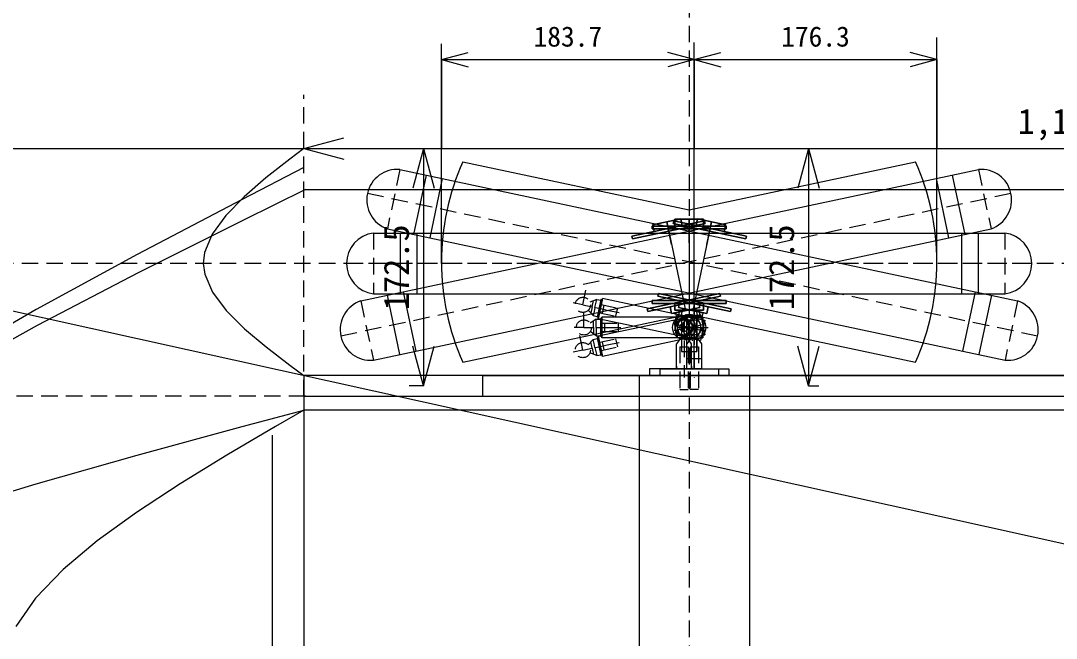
# Model space of a CAD drawing. Units: millimetres, scale not verified. Extents: x -7131 to 2872, y -1658 to 2951.
# Drawn here: x -1122 to -370, y -831 to -382 of the extents above; entities that cross this region are included whole.
import ezdxf
from ezdxf.enums import TextEntityAlignment as Align

# ---------------------------------------------------------------- set-up
doc = ezdxf.new("R2010")
doc.units = ezdxf.units.MM
doc.header["$LTSCALE"] = 10
doc.linetypes.add('DASHED1', pattern=[1.8, 1.2, -0.6])
for name, color, linetype in [('0-0_ふれーむ', 7, 'Continuous'), ('0-4_車輪', 7, 'Continuous'), ('0-7_指示線', 4, 'Continuous'), ('0-8_カバー全', 7, 'Continuous'), ('0-A_カバー下', 7, 'Continuous'), ('0-B_タイヤ切抜き', 4, 'Continuous'), ('0-D_寸法線', 4, 'Continuous'), ('0-E_前輪切れ角', 7, 'Continuous'), ('0-F_基準線', 7, 'Continuous')]:
    doc.layers.add(name, color=color, linetype=linetype)
doc.styles.add('ＭＳ ゴシック', font='')
doc.styles.get('ＭＳ ゴシック').set_extended_font_data('MS Gothic')

msp = doc.modelspace()

# ---------------------------------------------------------------- linework, layer by layer
at = {"layer": '0-0_ふれーむ'}
for p, q in [((-641.86, -635.12), (-665.11, -635.12)), ((-657.62, -635.12), (-607.62, -635.12)), ((-657.62, -635.12), (-657.62, -640.12)), ((-607.62, -635.12), (-607.62, -640.12)), ((-786.36, -655.12), (-786.36, -640.12)), ((-786.36, -640.12), (198.64, -640.12)), ((-672.62, -640.12), (-672.62, -655.12)), ((-592.62, -640.12), (-592.62, -655.12)), ((-916.36, -655.12), (183.64, -655.12)), ((-916.36, -655.12), (-916.36, -1055.12)), ((-672.62, -655.12), (-672.62, -1055.12)), ((-592.62, -655.12), (-592.62, -1055.12))]:
    msp.add_line(p, q, dxfattribs=at)
at = {"layer": '0-4_車輪'}
for p, q in [((-636.36, -543.62), (-636.36, -526.62)), ((-636.36, -526.62), (-636.36, -592.62)), ((-636.36, -543.62), (-636.36, -526.62)), ((-636.36, -526.62), (-636.36, -592.62)), ((-865.86, -536.62), (-406.86, -536.62)), ((-846.36, -536.62), (-846.36, -580.62)), ((-834.36, -536.62), (-834.36, -580.62)), ((-438.36, -536.62), (-438.36, -580.62)), ((-426.36, -536.62), (-426.36, -580.62)), ((-865.86, -580.62), (-406.86, -580.62)), ((-628.86, -592.62), (-643.86, -592.62)), ((-643.86, -592.62), (-643.86, -597.62)), ((-643.86, -592.62), (-628.86, -592.62)), ((-643.86, -592.62), (-643.86, -597.62)), ((-628.86, -592.62), (-628.86, -597.62)), ((-628.86, -592.62), (-628.86, -597.62)), ((-703.88, -599.12), (-708.31, -602.07)), ((-705.88, -605.12), (-705.88, -600.46)), ((-703.88, -599.12), (-700.88, -599.12)), ((-699.88, -598.62), (-700.88, -598.62)), ((-700.88, -598.62), (-700.88, -611.62)), ((-699.88, -597.62), (-699.88, -612.62)), ((-699.88, -597.62), (-699.88, -612.62)), ((-699.88, -612.62), (-699.88, -597.62)), ((-699.88, -597.62), (-699.88, -612.62)), ((-626.36, -597.62), (-699.88, -597.62)), ((-699.88, -598.62), (-699.88, -611.62)), ((-628.86, -597.62), (-643.86, -597.62)), ((-641.86, -597.62), (-641.86, -622.62)), ((-638.12, -622.62), (-638.12, -597.62)), ((-636.36, -597.62), (-626.36, -597.62)), ((-630.86, -622.62), (-630.86, -597.62)), ((-630.86, -597.62), (-630.86, -622.62)), ((-626.36, -597.62), (-626.36, -612.62)), ((-703.88, -611.12), (-708.31, -608.18)), ((-705.88, -605.12), (-705.88, -609.79)), ((-703.88, -605.12), (-703.88, -608.12)), ((-699.88, -611.62), (-700.88, -611.62)), ((-636.36, -612.62), (-699.88, -612.62)), ((-635.62, -613.62), (-638.12, -617.12)), ((-636.36, -612.62), (-626.36, -612.62)), ((-635.62, -613.62), (-635.62, -613.08)), ((-632.62, -613.62), (-635.62, -613.62)), ((-632.62, -613.62), (-629.62, -613.62)), ((-629.62, -613.62), (-629.62, -613.08)), ((-627.12, -617.12), (-629.62, -613.62)), ((-627.12, -635.12), (-627.12, -617.12)), ((-641.86, -622.62), (-630.86, -622.62)), ((-638.12, -627.62), (-627.12, -627.62)), ((-665.11, -635.12), (-665.11, -640.12)), ((-641.86, -635.12), (-657.62, -635.12)), ((-630.86, -635.12), (-607.62, -635.12)), ((-615.11, -635.12), (-615.11, -640.12))]:
    msp.add_line(p, q, dxfattribs=at)
at = {"layer": '0-4_車輪', "color": 4, "linetype": 'DASHED1'}
for p, q in [((-865.86, -536.62), (-865.86, -580.62)), ((-406.86, -536.62), (-406.86, -580.62)), ((-712.88, -605.12), (-712.88, -594.3)), ((-632.62, -587.51), (-632.62, -641.69)), ((-632.62, -605.12), (-632.62, -595.12)), ((-712.88, -605.12), (-720.01, -605.12)), ((-712.88, -605.12), (-705.88, -605.12)), ((-703.38, -605.12), (-699.88, -605.12)), ((-699.88, -605.12), (-694.88, -605.12)), ((-694.88, -605.12), (-685.92, -605.12)), ((-632.62, -605.12), (-642.62, -605.12)), ((-629.33, -605.12), (-637.13, -605.12)), ((-632.62, -605.12), (-632.62, -615.12)), ((-632.62, -605.12), (-622.62, -605.12)), ((-640.11, -635.12), (-640.11, -641.39))]:
    msp.add_line(p, q, dxfattribs=at)
at = {"layer": '0-4_車輪', "linetype": 'DASHED1'}
for p, q in [((-387.36, -558.62), (-885.36, -558.62)), ((-697.88, -602.12), (-697.88, -608.12)), ((-646.36, -597.62), (-646.36, -612.62)), ((-700.88, -608.12), (-687.88, -608.12)), ((-635.62, -619.12), (-629.62, -619.12)), ((-635.62, -619.12), (-635.62, -650.12)), ((-629.62, -619.12), (-629.62, -650.12)), ((-643.11, -650.12), (-637.11, -650.12)), ((-629.62, -650.12), (-635.62, -650.12))]:
    msp.add_line(p, q, dxfattribs=at)
at = {"layer": '0-4_車輪'}
for points in [[(-646.86, -531.62), (-625.86, -531.62), (-625.86, -526.62), (-646.86, -526.62)], [(-625.86, -531.62), (-646.86, -531.62), (-646.86, -526.62), (-625.86, -526.62)], [(-663.36, -533.62), (-609.36, -533.62), (-609.36, -531.62), (-663.36, -531.62)], [(-609.36, -533.62), (-663.36, -533.62), (-663.36, -531.62), (-609.36, -531.62)], [(-663.36, -587.62), (-609.36, -587.62), (-609.36, -585.62), (-663.36, -585.62)], [(-609.36, -587.62), (-663.36, -587.62), (-663.36, -585.62), (-609.36, -585.62)], [(-646.86, -592.62), (-625.86, -592.62), (-625.86, -587.62), (-646.86, -587.62)], [(-625.86, -592.62), (-646.86, -592.62), (-646.86, -587.62), (-625.86, -587.62)]]:
    msp.add_lwpolyline(points, close=True, dxfattribs=at)
for points in [[(-703.88, -605.12), (-703.88, -602.12), (-703.88, -599.12)], [(-703.88, -608.12), (-703.88, -611.12), (-700.88, -611.12)], [(-627.12, -635.12), (-638.12, -635.12), (-638.12, -617.12)]]:
    msp.add_lwpolyline(points, dxfattribs=at)
at = {"layer": '0-4_車輪', "linetype": 'DASHED1'}
msp.add_lwpolyline([(-700.88, -602.12), (-687.88, -602.12), (-687.88, -608.12)], dxfattribs=at)
at = {"layer": '0-4_車輪', "color": 4, "linetype": 'DASHED1'}
for centre in [(-712.88, -605.12), (-632.62, -605.12)]:
    msp.add_circle(centre, 5.5, dxfattribs=at)
at = {"layer": '0-4_車輪'}
for centre, radius, start, end in [((-863.2, -558.62), 22.16, 96.89471, 263.10527), ((-409.52, -558.62), 22.16, 276.89471, 83.10527), ((-632.62, -605.12), 8.5, 110.66553, 69.33087), ((-632.62, -605.12), 8.5, 69.33089, 110.66553)]:
    msp.add_arc(centre, radius, start, end, dxfattribs=at)
at = {"layer": '0-4_車輪', "color": 4, "linetype": 'DASHED1'}
msp.add_arc((-632.62, -605.12), 5.5, 307.41965, 307.41966, dxfattribs=at)
at = {"layer": '0-7_指示線', "color": 7, "linetype": 'DASHED1'}
for p, q in [((-916.36, -655.12), (-916.36, -436.29)), ((-915.36, -655.12), (-1489.2, -655.12))]:
    msp.add_line(p, q, dxfattribs=at)
at = {"layer": '0-7_指示線'}
for q in [(-887.39, -467.36), (183.64, -475.12), (-887.39, -482.89)]:
    msp.add_line((-916.36, -475.12), q, dxfattribs=at)
at = {"layer": '0-7_指示線', "color": 7}
for p, q in [((-1389.56, -475.12), (1410.44, -475.12)), ((-916.36, -640.12), (-916.36, -670.12))]:
    msp.add_line(p, q, dxfattribs=at)
at = {"layer": '0-8_カバー全'}
for p, q in [((-2073.36, -475.12), (1896.4, -475.12)), ((-342.36, -640.12), (-916.36, -640.12)), ((-829.56, -647.62), (-839.87, -647.62)), ((-549.56, -647.62), (-542.16, -647.62)), ((-961.25, -677.16), (-916.36, -665.12)), ((-342.36, -665.12), (-916.36, -665.12)), ((-939.56, -683.25), (-939.56, -1027))]:
    msp.add_line(p, q, dxfattribs=at)
at = {"layer": '0-8_カバー全', "color": 4}
for p, q in [((-829.56, -475.12), (-837.33, -504.1)), ((-829.56, -475.12), (-829.56, -647.62)), ((-829.56, -475.12), (-821.8, -504.1)), ((-549.56, -475.12), (-557.33, -504.1)), ((-549.56, -475.12), (-549.56, -647.62)), ((-549.56, -475.12), (-541.8, -504.1)), ((-829.56, -647.62), (-837.33, -618.65)), ((-829.56, -647.62), (-821.8, -618.65)), ((-549.56, -647.62), (-557.33, -618.65)), ((-549.56, -647.62), (-541.8, -618.65))]:
    msp.add_line(p, q, dxfattribs=at)
at = {"layer": '0-8_カバー全'}
for points in [[(-916.36, -475.12), (-926.72, -483.01), (-944.03, -496.6), (-959.83, -510.17), (-973.18, -523.74), (-983.12, -537.28), (-988.7, -550.8), (-989.56, -558.62), (-988.54, -566.33), (-982.79, -579.6), (-972.8, -592.84), (-959.49, -606.06), (-943.79, -619.27), (-926.63, -632.47), (-916.36, -640.12)], [(-916.48, -489.02), (-961.35, -512.21), (-1037.67, -552.17), (-1111.07, -592.14), (-1179.7, -632.11), (-1241.72, -672.07), (-1295.29, -712.04), (-1338.55, -752.01), (-1369.66, -791.98), (-1386.78, -831.94), (-1389.56, -855.12), (-1386.78, -878.31), (-1369.66, -918.27), (-1338.55, -958.24), (-1295.29, -998.21), (-1241.72, -1038.17), (-1179.7, -1078.14), (-1111.07, -1118.11), (-1037.67, -1158.08), (-961.35, -1198.04), (-916.48, -1221.22)], [(-915.36, -504.99), (-960.34, -527.16), (-1036.84, -565.39), (-1110.41, -603.61), (-1179.21, -641.84), (-1241.38, -680.06), (-1295.07, -718.28), (-1338.43, -756.51), (-1369.62, -794.73), (-1386.77, -832.95), (-1389.56, -855.12), (-1386.77, -877.29), (-1369.62, -915.52), (-1338.43, -953.74), (-1295.07, -991.97), (-1241.38, -1030.19), (-1179.21, -1068.41), (-1110.41, -1106.64), (-1036.84, -1144.86), (-960.34, -1183.08), (-915.36, -1205.25)], [(-916.36, -665.12), (-937.1, -677.16), (-972.38, -697.9), (-1006.3, -718.64), (-1038.02, -739.38), (-1066.69, -760.12), (-1091.45, -780.87), (-1111.44, -801.61), (-1125.82, -822.35)], [(-1179.65, -739.38), (-1111, -718.64), (-1037.58, -697.9), (-961.25, -677.16)]]:
    msp.add_lwpolyline(points, dxfattribs=at)
at = {"layer": '0-A_カバー下'}
msp.add_line((-915.36, -504.99), (-342.36, -504.99), dxfattribs=at)
at = {"layer": '0-B_タイヤ切抜き', "color": 7}
for p, q in [((-632.62, -635.12), (-632.62, -398.29)), ((-456.36, -558.62), (-456.36, -394.64)), ((-816.36, -558.62), (-816.36, -399.21)), ((-816.36, -410.61), (-456.36, -410.61)), ((-800.97, -484.79), (-636.36, -519.78)), ((-636.36, -519.78), (-471.75, -484.79)), ((-800.97, -630.42), (-636.36, -595.43)), ((-636.36, -595.43), (-471.75, -630.42))]:
    msp.add_line(p, q, dxfattribs=at)
at = {"layer": '0-B_タイヤ切抜き'}
for p, q in [((-816.36, -410.61), (-797.04, -405.43)), ((-632.62, -410.61), (-651.94, -405.43)), ((-632.62, -410.61), (-613.3, -405.43)), ((-456.36, -410.61), (-475.68, -405.43)), ((-816.36, -410.61), (-632.62, -410.61)), ((-816.36, -410.61), (-797.04, -415.79)), ((-816.36, -410.61), (-816.36, -475.12)), ((-632.62, -410.61), (-651.94, -415.79)), ((-632.62, -410.61), (-632.62, -475.12)), ((-632.62, -410.61), (-456.36, -410.61)), ((-632.62, -410.61), (-613.3, -415.79)), ((-632.62, -410.61), (-632.62, -475.12)), ((-456.36, -410.61), (-475.68, -415.79)), ((-456.36, -410.61), (-456.36, -475.12))]:
    msp.add_line(p, q, dxfattribs=at)
at = {"layer": '0-B_タイヤ切抜き', "color": 7}
for start, end in [(156.13799, 203.86202), (336.13798, 23.86201)]:
    msp.add_arc((-636.36, -557.6), 180, start, end, dxfattribs=at)
at = {"layer": '0-D_寸法線', "linetype": 'DASHED1'}
for p, q in [((-636.36, 63.99), (-636.36, -1448.48)), ((-209.56, -558.62), (-1864.69, -558.62))]:
    msp.add_line(p, q, dxfattribs=at)
at = {"layer": '0-E_前輪切れ角'}
for p, q in [((-875.09, -585.86), (-426.12, -490.42)), ((-846.6, -490.42), (-397.63, -585.86)), ((-827.53, -494.48), (-836.68, -537.52)), ((-445.19, -494.48), (-436.04, -537.52)), ((-815.79, -496.97), (-824.94, -540.01)), ((-456.93, -496.97), (-447.78, -540.01)), ((-865.94, -628.89), (-416.97, -533.46)), ((-855.75, -533.46), (-406.78, -628.89)), ((-649.15, -544.99), (-652.68, -528.36)), ((-652.68, -528.36), (-638.96, -592.92)), ((-649.15, -544.99), (-652.68, -528.36)), ((-652.68, -528.36), (-638.96, -592.92)), ((-620.04, -528.36), (-633.76, -592.92)), ((-620.04, -528.36), (-633.76, -592.92)), ((-623.57, -544.99), (-620.04, -528.36)), ((-623.57, -544.99), (-620.04, -528.36)), ((-844.28, -579.31), (-835.13, -622.34)), ((-428.44, -579.31), (-437.59, -622.34)), ((-856.01, -581.8), (-846.86, -624.84)), ((-703.58, -584.72), (-708.52, -586.69)), ((-706.79, -590.17), (-705.82, -585.61)), ((-703.58, -584.72), (-700.65, -585.34)), ((-700.54, -584.85), (-703.25, -597.57)), ((-699.36, -584.08), (-702.48, -598.76)), ((-699.36, -584.08), (-702.48, -598.76)), ((-702.48, -598.76), (-699.36, -584.08)), ((-699.36, -584.08), (-702.48, -598.76)), ((-699.57, -585.06), (-702.27, -597.78)), ((-699.57, -585.06), (-700.54, -584.85)), ((-634.8, -597.81), (-699.36, -584.08)), ((-416.71, -581.8), (-425.85, -624.84)), ((-706.08, -596.46), (-709.79, -592.65)), ((-706.79, -590.17), (-707.76, -594.74)), ((-704.83, -590.59), (-705.45, -593.52)), ((-631.62, -591.36), (-646.29, -594.48)), ((-646.29, -594.48), (-631.62, -591.36)), ((-646.29, -594.48), (-645.26, -599.37)), ((-646.29, -594.48), (-645.26, -599.37)), ((-641.1, -591.36), (-642.14, -596.25)), ((-641.1, -591.36), (-642.14, -596.25)), ((-626.42, -594.48), (-641.1, -591.36)), ((-641.1, -591.36), (-626.42, -594.48)), ((-631.62, -591.36), (-630.58, -596.25)), ((-631.62, -591.36), (-630.58, -596.25)), ((-626.42, -594.48), (-627.46, -599.37)), ((-626.42, -594.48), (-627.46, -599.37)), ((-702.27, -597.78), (-703.25, -597.57)), ((-637.92, -597.81), (-702.48, -611.53)), ((-637.92, -612.48), (-702.48, -598.76)), ((-630.58, -596.25), (-645.26, -599.37)), ((-645.26, -599.37), (-630.58, -596.25)), ((-627.46, -599.37), (-642.14, -596.25)), ((-642.14, -596.25), (-627.46, -599.37)), ((-637.92, -597.81), (-628.14, -595.73)), ((-634.8, -597.81), (-625.02, -599.89)), ((-628.14, -595.73), (-625.02, -610.4)), ((-625.02, -599.89), (-628.14, -614.56)), ((-706.08, -613.83), (-709.79, -617.63)), ((-706.79, -620.11), (-707.76, -615.55)), ((-706.08, -613.83), (-703.14, -613.2)), ((-702.27, -612.51), (-703.25, -612.71)), ((-703.25, -612.71), (-700.54, -625.43)), ((-702.48, -611.53), (-699.36, -626.2)), ((-702.48, -611.53), (-699.36, -626.2)), ((-699.36, -626.2), (-702.48, -611.53)), ((-702.48, -611.53), (-699.36, -626.2)), ((-702.27, -612.51), (-699.57, -625.22)), ((-634.8, -612.48), (-699.36, -626.2)), ((-637.92, -612.48), (-628.14, -614.56)), ((-634.8, -612.48), (-625.02, -610.4)), ((-703.58, -625.57), (-708.52, -623.6)), ((-706.79, -620.11), (-705.82, -624.68)), ((-704.83, -619.7), (-704.21, -622.63)), ((-699.57, -625.22), (-700.54, -625.43))]:
    msp.add_line(p, q, dxfattribs=at)
at = {"layer": '0-E_前輪切れ角', "color": 4, "linetype": 'DASHED1'}
for p, q in [((-846.6, -490.42), (-855.75, -533.46)), ((-426.12, -490.42), (-416.97, -533.46)), ((-713.63, -588.72), (-711.38, -578.13)), ((-875.09, -585.86), (-865.94, -628.89)), ((-397.63, -585.86), (-406.78, -628.89)), ((-713.63, -588.72), (-720.6, -587.24)), ((-713.63, -588.72), (-706.79, -590.17)), ((-704.34, -590.69), (-700.92, -591.42)), ((-700.92, -591.42), (-696.02, -592.46)), ((-696.02, -592.46), (-687.26, -594.32)), ((-636.36, -605.14), (-638.44, -595.36)), ((-636.36, -605.14), (-634.28, -595.36)), ((-636.36, -605.14), (-646.14, -603.06)), ((-636.36, -605.14), (-646.14, -607.22)), ((-633.14, -605.83), (-640.77, -604.2)), ((-633.14, -604.46), (-640.77, -606.08)), ((-636.36, -605.14), (-638.44, -614.92)), ((-636.36, -605.14), (-626.58, -603.06)), ((-636.36, -605.14), (-634.28, -614.92)), ((-636.36, -605.14), (-626.58, -607.22)), ((-713.63, -621.57), (-715.88, -610.98)), ((-696.02, -617.82), (-687.26, -615.96)), ((-713.63, -621.57), (-720.6, -623.05)), ((-713.63, -621.57), (-706.79, -620.11)), ((-704.34, -619.59), (-700.92, -618.86)), ((-700.92, -618.86), (-696.02, -617.82))]:
    msp.add_line(p, q, dxfattribs=at)
at = {"layer": '0-E_前輪切れ角', "linetype": 'DASHED1'}
for p, q in [((-402.47, -507.89), (-889.59, -611.43)), ((-383.13, -611.43), (-870.25, -507.89)), ((-702.52, -594.15), (-689.8, -596.85)), ((-698.34, -588.9), (-699.58, -594.77)), ((-644.58, -595.73), (-647.7, -610.4)), ((-647.7, -599.89), (-644.58, -614.56)), ((-699.58, -615.51), (-698.34, -621.38)), ((-701.27, -622.01), (-688.56, -619.3))]:
    msp.add_line(p, q, dxfattribs=at)
at = {"layer": '0-E_前輪切れ角'}
for points in [[(-661.91, -535.43), (-641.37, -531.07), (-642.41, -526.18), (-662.95, -530.54)], [(-641.37, -531.07), (-661.91, -535.43), (-662.95, -530.54), (-642.41, -526.18)], [(-631.35, -531.07), (-610.81, -535.43), (-609.77, -530.54), (-630.31, -526.18)], [(-610.81, -535.43), (-631.35, -531.07), (-630.31, -526.18), (-609.77, -530.54)], [(-677.64, -540.82), (-624.82, -529.59), (-625.23, -527.64), (-678.05, -538.86)], [(-624.82, -529.59), (-677.64, -540.82), (-678.05, -538.86), (-625.23, -527.64)], [(-647.9, -529.59), (-595.08, -540.82), (-594.67, -538.86), (-647.49, -527.64)], [(-595.08, -540.82), (-647.9, -529.59), (-647.49, -527.64), (-594.67, -538.86)], [(-666.41, -593.64), (-613.59, -582.41), (-614, -580.46), (-666.82, -591.68)], [(-613.59, -582.41), (-666.41, -593.64), (-666.82, -591.68), (-614, -580.46)], [(-659.13, -582.41), (-606.31, -593.64), (-605.9, -591.68), (-658.72, -580.46)], [(-606.31, -593.64), (-659.13, -582.41), (-658.72, -580.46), (-605.9, -591.68)], [(-649.23, -595.1), (-628.69, -590.73), (-629.73, -585.84), (-650.27, -590.21)], [(-628.69, -590.73), (-649.23, -595.1), (-650.27, -590.21), (-629.73, -585.84)], [(-644.03, -590.73), (-623.49, -595.1), (-622.45, -590.21), (-642.99, -585.84)], [(-623.49, -595.1), (-644.03, -590.73), (-642.99, -585.84), (-622.45, -590.21)]]:
    msp.add_lwpolyline(points, close=True, dxfattribs=at)
for points in [[(-704.83, -590.59), (-704.21, -587.65), (-703.58, -584.72)], [(-705.45, -593.52), (-706.08, -596.46), (-703.14, -597.08)], [(-704.83, -619.7), (-705.45, -616.76), (-706.08, -613.83)], [(-704.21, -622.63), (-703.58, -625.57), (-700.65, -624.94)]]:
    msp.add_lwpolyline(points, dxfattribs=at)
at = {"layer": '0-E_前輪切れ角', "linetype": 'DASHED1'}
for points in [[(-701.27, -588.28), (-688.56, -590.98), (-689.8, -596.85)], [(-702.52, -616.14), (-689.8, -613.44), (-688.56, -619.3)]]:
    msp.add_lwpolyline(points, dxfattribs=at)
at = {"layer": '0-E_前輪切れ角', "color": 4, "linetype": 'DASHED1'}
for centre in [(-713.63, -588.72), (-636.36, -605.14), (-636.36, -605.14), (-713.63, -621.57)]:
    msp.add_circle(centre, 5.5, dxfattribs=at)
at = {"layer": '0-E_前輪切れ角'}
for centre, radius, start, end in [((-848.57, -512.5), 22.16, 84.89471, 251.10527), ((-424.14, -512.5), 22.16, 288.89471, 95.10527), ((-867.91, -606.82), 22.16, 108.89471, 275.10527), ((-404.81, -606.82), 22.16, 264.89471, 71.10527), ((-636.36, -605.14), 8.5, 122.66553, 81.33087), ((-636.36, -605.14), 8.5, 98.66553, 57.33087), ((-636.36, -605.14), 8.5, 81.33089, 122.66553), ((-636.36, -605.14), 8.5, 57.33089, 98.66553)]:
    msp.add_arc(centre, radius, start, end, dxfattribs=at)
at = {"layer": '0-E_前輪切れ角', "color": 4, "linetype": 'DASHED1'}
for start, end in [(319.41965, 319.41966), (295.41965, 295.41966)]:
    msp.add_arc((-636.36, -605.14), 5.5, start, end, dxfattribs=at)
at = {"layer": '0-F_基準線', "color": 3}
msp.add_line((55.23, -855.12), (-1698.61, -467.02), dxfattribs=at)
at = {"layer": '0-F_基準線', "color": 4, "linetype": 'DASHED1'}
for p, q in [((-640.11, -596.62), (-640.11, -635.12)), ((-632.61, -605.12), (-647.61, -605.12)), ((-636.82, -605.12), (-644.62, -605.12))]:
    msp.add_line(p, q, dxfattribs=at)
at = {"layer": '0-F_基準線'}
for p, q in [((-643.11, -613.62), (-645.61, -617.12)), ((-645.61, -635.12), (-645.61, -617.12)), ((-643.11, -613.62), (-643.11, -613.08)), ((-640.11, -613.62), (-643.11, -613.62)), ((-640.11, -613.62), (-637.11, -613.62)), ((-637.11, -613.62), (-637.11, -613.08)), ((-634.61, -617.12), (-637.11, -613.62)), ((-634.61, -635.12), (-634.61, -617.12)), ((-645.61, -633.12), (-645.61, -635.12)), ((-634.61, -635.12), (-645.61, -635.12)), ((-634.61, -633.12), (-634.61, -635.12))]:
    msp.add_line(p, q, dxfattribs=at)
at = {"layer": '0-F_基準線', "linetype": 'DASHED1'}
for p, q in [((-643.11, -619.12), (-637.11, -619.12)), ((-643.11, -619.12), (-643.11, -650.12)), ((-637.11, -619.12), (-637.11, -650.12))]:
    msp.add_line(p, q, dxfattribs=at)
at = {"layer": '0-F_基準線'}
for radius in [6.5, 6]:
    msp.add_circle((-640.11, -605.12), radius, dxfattribs=at)
at = {"layer": '0-F_基準線', "color": 4, "linetype": 'DASHED1'}
msp.add_circle((-640.11, -605.12), 5.5, dxfattribs=at)
msp.add_circle((-640.11, -605.12), 5.5, dxfattribs=at)
msp.add_circle((-640.11, -605.12), 5.5, dxfattribs=at)
at = {"layer": '0-F_基準線', "linetype": 'DASHED1'}
msp.add_circle((-640.11, -605.12), 3, dxfattribs=at)
at = {"layer": '0-F_基準線'}
for start, end in [(110.66553, 69.33087), (69.33089, 110.66553)]:
    msp.add_arc((-640.11, -605.12), 8.5, start, end, dxfattribs=at)
at = {"layer": '0-F_基準線', "color": 4, "linetype": 'DASHED1'}
for start, end in [(37.41965, 37.41966), (307.41965, 307.41966)]:
    msp.add_arc((-640.11, -605.12), 5.5, start, end, dxfattribs=at)

# ---------------------------------------------------------------- texts
at = {"layer": '0-7_指示線', "style": 'ＭＳ ゴシック'}
msp.add_text('1,100', height=18.33, dxfattribs=at).set_placement((-397.61, -470.12), align=Align.BOTTOM_LEFT)
at = {"layer": '0-8_カバー全', "color": 4, "style": 'ＭＳ ゴシック'}
for p in [(-834.56, -592.62), (-554.56, -592.62)]:
    msp.add_text('172.5', height=18.33, rotation=90, dxfattribs=at).set_placement(p, align=Align.BOTTOM_LEFT)
at = {"layer": '0-B_タイヤ切抜き', "style": 'ＭＳ ゴシック'}
for s, p in [('183.7', (-749.49, -405.61)), ('176.3', (-569.49, -405.61))]:
    msp.add_text(s, height=14.66, dxfattribs=at).set_placement(p, align=Align.BOTTOM_LEFT)

doc.saveas('drawing.dxf')
